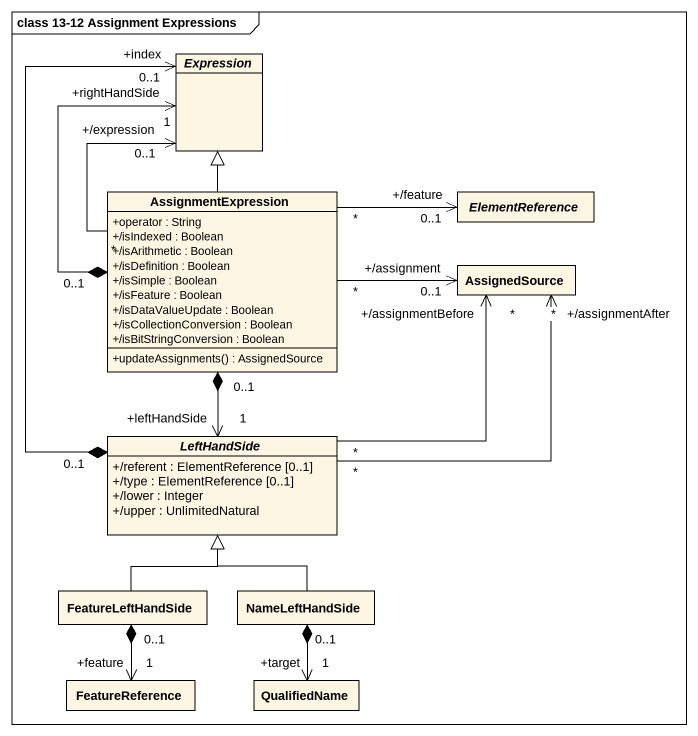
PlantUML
@startuml
mainframe class 13-12 Assignment Expressions
hide circle
hide empty members
skinparam classAttributeIconSize 0
abstract class Expression
class AssignmentExpression {
  +operator : String
  +/isIndexed : Boolean
  +/isArithmetic : Boolean
  +/isDefinition : Boolean
  +/isSimple : Boolean
  +/isFeature : Boolean
  +/isDataValueUpdate : Boolean
  +/isCollectionConversion : Boolean
  +/isBitStringConversion : Boolean
  +updateAssignments() : AssignedSource
}
abstract class ElementReference
class AssignedSource
abstract class LeftHandSide {
  +/referent : ElementReference [0..1]
  +/type : ElementReference [0..1]
  +/lower : Integer
  +/upper : UnlimitedNatural
}
class FeatureLeftHandSide
class NameLeftHandSide
class FeatureReference
class QualifiedName
AssignmentExpression -up-|> Expression
AssignmentExpression "*" -up-> "+/expression\n0..1" Expression
AssignmentExpression "0..1" *-up-> "+rightHandSide\n1" Expression
AssignmentExpression "*" -right-> "+/feature\n0..1" ElementReference
AssignmentExpression "*" -right-> "+/assignment\n0..1" AssignedSource
AssignmentExpression "0..1" *--> "+leftHandSide\n1" LeftHandSide
LeftHandSide "0..1" *-up-> "+index\n0..1" Expression
LeftHandSide "*" -up-> "+/assignmentAfter\n*" AssignedSource
LeftHandSide "*" -up-> "+/assignmentBefore\n*" AssignedSource
FeatureLeftHandSide -up-|> LeftHandSide
FeatureLeftHandSide "0..1" *--> "+feature\n1" FeatureReference
NameLeftHandSide -up-|> LeftHandSide
NameLeftHandSide "0..1" *--> "+target\n1" QualifiedName
@enduml
